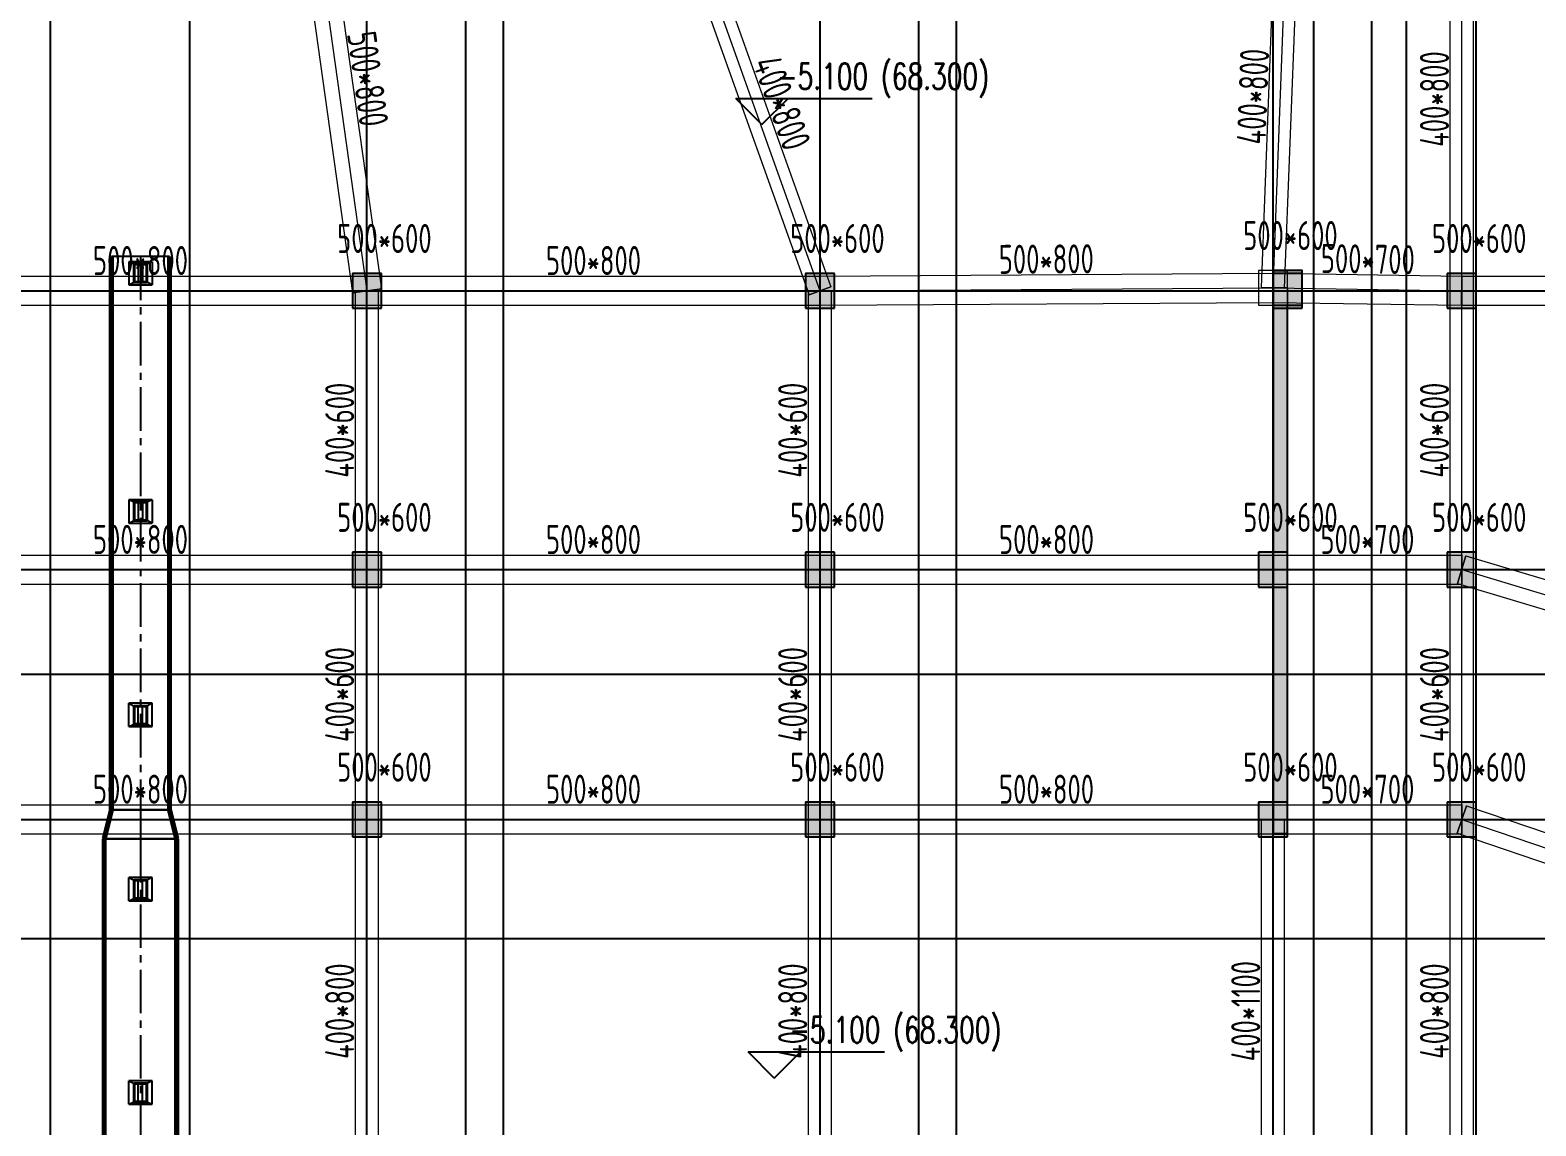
# Model space of a CAD drawing. Extents: x 369444 to 684549, y -549309 to 575337.
# Drawn here: x 420974 to 446900, y 371032 to 389893 of the extents above; entities that cross this region are included whole.
import ezdxf

# ---------------------------------------------------------------- set-up
doc = ezdxf.new("R2010")
doc.units = 0
doc.header["$LTSCALE"] = 1000
doc.header["$MEASUREMENT"] = 0
doc.linetypes.add('CENTER2', pattern=[1.125, 0.75, -0.125, 0.125, -0.125])
doc.linetypes.add('DASH', pattern=[0.35, 0.25, -0.1])
for name, color, linetype, lineweight, true_color in [('-1-0-1', 7, 'Continuous', 0, 0xc0c0c0), ('-1-1-2', 7, 'Continuous', 0, 0xc0c0c0), ('-2-0-1', 1, 'Continuous', 0, 0xff0000), ('-2-1-2', 9, 'Continuous', 0, 0x808080), ('1-6-1', 7, 'Continuous', 0, 0x55ff55), ('1-6-2', 7, 'Continuous', 0, 0x55ff55), ('11-6-1', 2, 'Continuous', 0, 0xffff00), ('11-6-2', 2, 'Continuous', 0, 0xffff00), ('11-6-5', 2, 'Continuous', 0, 0xffff00), ('12-6-1', 4, 'Continuous', 0, 0x00ffff), ('12-6-2', 4, 'Continuous', 0, 0x00ffff), ('12-6-5', 4, 'Continuous', 0, 0x00ffff)]:
    doc.layers.add(name, color=color, linetype=linetype, lineweight=lineweight, true_color=true_color)
for name, color, linetype in [('A-WALL-HATCH', 8, 'Continuous'), ('COLUMN', 9, 'Continuous'), ('DOTE', 1, 'Continuous'), ('DUCT-排烟中心线', 5, 'CENTER2'), ('DUCT-排烟法兰', 4, 'Continuous'), ('DUCT-排烟管', 2, 'Continuous'), ('DUCT-排烟管端线', 4, 'Continuous'), ('PUB_HATCH', 8, 'Continuous'), ('WALL', 9, 'Continuous'), ('WINDOW', 4, 'Continuous'), ('人防墙', 7, 'Continuous'), ('景观场地标高', 4, 'Continuous'), ('风管标注', 3, 'Continuous')]:
    doc.layers.add(name, color=color, linetype=linetype)
doc.styles.add('_TCH_DIM', font='SIMPLEX', dxfattribs={"bigfont": 'GBCBIG'})
doc.styles.add('yjkcad', font='yjkeng.shx', dxfattribs={"width": 0.7, "height": 250, "bigfont": 'yjkchn.shx'})

# ---------------------------------------------------------------- blocks, each defined once
blk = doc.blocks.new('_FZH')
blk.add_lwpolyline([(-0.5, -0.5), (0.5, -0.5), (0.5, 0.5), (-0.5, 0.5)], close=True)
at = {"layer": 'PUB_HATCH'}
blk.add_solid([(-0.5, -0.5), (0.5, -0.5), (-0.5, 0.5), (0.5, 0.5)], dxfattribs=at)
blk = doc.blocks.new('N-风管')
at = {"color": 0}
for p, q in [((38489258719.553368, 3905480339.868483, 2600), (38489258630.664482, 3905480379.868483, 2600)), ((38489258630.664482, 3905480379.868483, 2600), (38489258630.664482, 3905479979.868483, 2600)), ((38489259030.664482, 3905480379.868483, 2600), (38489258630.664482, 3905480379.868483, 2600)), ((38489258793.627441, 3905480339.868483, 2600), (38489258793.627441, 3905480027.868483, 2600)), ((38489258867.701523, 3905480339.868483, 2600), (38489258867.701523, 3905480027.868483, 2600)), ((38489259030.664482, 3905480379.868483, 2600), (38489258941.775597, 3905480339.868483, 2600)), ((38489258630.664482, 3905479979.868483, 2600), (38489258719.553368, 3905480027.868483, 2600)), ((38489258630.664482, 3905479979.868483, 2600), (38489259030.664482, 3905479979.868483, 2600)), ((38489259030.664482, 3905479979.868483, 2600), (38489258941.775597, 3905480027.868483, 2600)), ((38489258719.553368, 3905476240.368483, 2600), (38489258630.664482, 3905476280.368483, 2600)), ((38489258630.664482, 3905476280.368483, 2600), (38489258630.664482, 3905475880.368483, 2600)), ((38489259030.664482, 3905476280.368483, 2600), (38489258630.664482, 3905476280.368483, 2600)), ((38489259030.664482, 3905476280.368483, 2600), (38489258941.775597, 3905476240.368483, 2600)), ((38489258793.627441, 3905476240.368483, 2600), (38489258793.627441, 3905475928.368483, 2600)), ((38489258867.701523, 3905476240.368483, 2600), (38489258867.701523, 3905475928.368483, 2600)), ((38489258630.664482, 3905475880.368483, 2600), (38489258719.553368, 3905475928.368483, 2600)), ((38489258630.664482, 3905475880.368483, 2600), (38489259030.664482, 3905475880.368483, 2600)), ((38489259030.664482, 3905475880.368483, 2600), (38489258941.775597, 3905475928.368483, 2600)), ((38489259030.664482, 3905472780.487501, 2600), (38489258630.664482, 3905472780.487501, 2600)), ((38489258630.664482, 3905472780.487501, 2600), (38489258719.553368, 3905472732.487501, 2600)), ((38489258793.627441, 3905472420.487501, 2600), (38489258793.627441, 3905472732.487501, 2600)), ((38489258867.701523, 3905472420.487501, 2600), (38489258867.701523, 3905472732.487501, 2600)), ((38489259030.664482, 3905472780.487501, 2600), (38489258941.775597, 3905472732.487501, 2600)), ((38489259030.664482, 3905472380.487501, 2600), (38489259030.664482, 3905472780.487501, 2600)), ((38489258630.664482, 3905472380.487501, 2600), (38489258719.553368, 3905472420.487501, 2600)), ((38489258941.775597, 3905472420.487501, 2600), (38489259030.664482, 3905472380.487501, 2600)), ((38489258630.664482, 3905472380.487501, 2600), (38489259030.664482, 3905472380.487501, 2600)), ((38489259030.664482, 3905469780.487501, 2600), (38489258630.664482, 3905469780.487501, 2600)), ((38489258630.664482, 3905469780.487501, 2600), (38489258719.553368, 3905469732.487501, 2600)), ((38489258793.627441, 3905469420.487501, 2600), (38489258793.627441, 3905469732.487501, 2600)), ((38489258867.701523, 3905469420.487501, 2600), (38489258867.701523, 3905469732.487501, 2600)), ((38489259030.664482, 3905469780.487501, 2600), (38489258941.775597, 3905469732.487501, 2600)), ((38489259030.664482, 3905469380.487501, 2600), (38489259030.664482, 3905469780.487501, 2600)), ((38489258630.664482, 3905469380.487501, 2600), (38489258719.553368, 3905469420.487501, 2600)), ((38489258630.664482, 3905469380.487501, 2600), (38489259030.664482, 3905469380.487501, 2600)), ((38489258941.775597, 3905469420.487501, 2600), (38489259030.664482, 3905469380.487501, 2600)), ((38489259030.664482, 3905466280.487501, 2600), (38489258630.664482, 3905466280.487501, 2600)), ((38489258630.664482, 3905466280.487501, 2600), (38489258719.553368, 3905466232.487501, 2600)), ((38489258793.627441, 3905465920.487501, 2600), (38489258793.627441, 3905466232.487501, 2600)), ((38489258867.701523, 3905465920.487501, 2600), (38489258867.701523, 3905466232.487501, 2600)), ((38489259030.664482, 3905466280.487501, 2600), (38489258941.775597, 3905466232.487501, 2600)), ((38489259030.664482, 3905465880.487501, 2600), (38489259030.664482, 3905466280.487501, 2600)), ((38489258630.664482, 3905465880.487501, 2600), (38489258719.553368, 3905465920.487501, 2600)), ((38489258941.775597, 3905465920.487501, 2600), (38489259030.664482, 3905465880.487501, 2600)), ((38489258630.664482, 3905465880.487501, 2600), (38489259030.664482, 3905465880.487501, 2600))]:
    blk.add_line(p, q, dxfattribs=at)
at = {"color": 0, "lineweight": 40}
for p, q in [((38489258941.775597, 3905480339.868483, 2600), (38489258719.553368, 3905480339.868483, 2600)), ((38489258719.553368, 3905480027.868483, 2600), (38489258719.553368, 3905480339.868483, 2600)), ((38489258941.775597, 3905480027.868483, 2600), (38489258941.775597, 3905480339.868483, 2600)), ((38489258719.553368, 3905480027.868483, 2600), (38489258941.775597, 3905480027.868483, 2600)), ((38489258941.775597, 3905476240.368483, 2600), (38489258719.553368, 3905476240.368483, 2600)), ((38489258719.553368, 3905475928.368483, 2600), (38489258719.553368, 3905476240.368483, 2600)), ((38489258941.775597, 3905475928.368483, 2600), (38489258941.775597, 3905476240.368483, 2600)), ((38489258719.553368, 3905475928.368483, 2600), (38489258941.775597, 3905475928.368483, 2600)), ((38489258941.775597, 3905472732.487501, 2600), (38489258719.553368, 3905472732.487501, 2600)), ((38489258719.553368, 3905472732.487501, 2600), (38489258719.553368, 3905472420.487501, 2600)), ((38489258941.775597, 3905472732.487501, 2600), (38489258941.775597, 3905472420.487501, 2600)), ((38489258719.553368, 3905472420.487501, 2600), (38489258941.775597, 3905472420.487501, 2600)), ((38489258941.775597, 3905469732.487501, 2600), (38489258719.553368, 3905469732.487501, 2600)), ((38489258719.553368, 3905469732.487501, 2600), (38489258719.553368, 3905469420.487501, 2600)), ((38489258941.775597, 3905469732.487501, 2600), (38489258941.775597, 3905469420.487501, 2600)), ((38489258719.553368, 3905469420.487501, 2600), (38489258941.775597, 3905469420.487501, 2600)), ((38489258941.775597, 3905466232.487501, 2600), (38489258719.553368, 3905466232.487501, 2600)), ((38489258719.553368, 3905466232.487501, 2600), (38489258719.553368, 3905465920.487501, 2600)), ((38489258941.775597, 3905466232.487501, 2600), (38489258941.775597, 3905465920.487501, 2600)), ((38489258719.553368, 3905465920.487501, 2600), (38489258941.775597, 3905465920.487501, 2600))]:
    blk.add_line(p, q, dxfattribs=at)
at = {"color": 0, "linetype": 'Continuous'}
for p, q in [((38489259030.664482, 3905480379.868483, 2600), (38489259030.664482, 3905479979.868483, 2600)), ((38489259030.664482, 3905476280.368483, 2600), (38489259030.664482, 3905475880.368483, 2600)), ((38489258630.664482, 3905472380.487501, 2600), (38489258630.664482, 3905472780.487501, 2600)), ((38489258630.664482, 3905469380.487501, 2600), (38489258630.664482, 3905469780.487501, 2600)), ((38489258630.664482, 3905465880.487501, 2600), (38489258630.664482, 3905466280.487501, 2600))]:
    blk.add_line(p, q, dxfattribs=at)
at = {"layer": 'DUCT-排烟中心线', "color": 0}
for p, q in [((38489258830.664482, 3905480470.163183), (38489258830.664482, 3905470944.064024)), ((38489258830.664482, 3905470943.864027), (38489258830.664482, 3905470443.864027)), ((38489258830.664482, 3905470443.664015), (38489258830.664467, 3905461940.665907))]:
    blk.add_line(p, q, dxfattribs=at)
at = {"layer": 'DUCT-排烟法兰', "color": 0}
for p, q in [((38489258300.664482, 3905470943.964025), (38489259360.664482, 3905470943.964025)), ((38489258175.664482, 3905470443.764021), (38489259485.664482, 3905470443.764021))]:
    blk.add_line(p, q, dxfattribs=at)
at = {"layer": 'DUCT-排烟管', "color": 0, "const_width": 90}
for points in [[(38489258330.664482, 3905480470.163183), (38489258330.664482, 3905470944.064024)], [(38489259330.664482, 3905470944.064024), (38489259330.664482, 3905480470.163183)], [(38489258330.664482, 3905470943.864027), (38489258205.664482, 3905470443.864027)], [(38489259330.664482, 3905470943.864027), (38489259455.664482, 3905470443.864027)], [(38489258205.664482, 3905470443.664016), (38489258205.664467, 3905461940.665908)], [(38489259455.664467, 3905461940.665906), (38489259455.664482, 3905470443.664014)]]:
    blk.add_lwpolyline(points, dxfattribs=at)
at = {"layer": 'DUCT-排烟管端线', "color": 0}
for p, q in [((38489259330.664482, 3905480470.163183), (38489258330.664482, 3905480470.163183)), ((38489258330.664482, 3905470944.064024), (38489259330.664482, 3905470944.064024)), ((38489259330.664482, 3905470943.864027), (38489258330.664482, 3905470943.864027)), ((38489258205.664482, 3905470443.864027), (38489259455.664482, 3905470443.864027)), ((38489259455.664482, 3905470443.664014), (38489258205.664482, 3905470443.664016))]:
    blk.add_line(p, q, dxfattribs=at)

msp = doc.modelspace()

# ---------------------------------------------------------------- hatches: boundary and pattern name
at = {"layer": 'A-WALL-HATCH'}
for points in [[(427024.7, 385106.6), (427024.7, 385706.6), (426524.7, 385706.6), (426524.7, 385106.6)], [(434824.7, 385106.6), (434824.7, 385706.6), (434324.7, 385706.6), (434324.7, 385106.6)], [(442874.6, 385106.7), (442874.6, 385706.6), (442374.6, 385706.6), (442374.6, 385106.7)], [(445874.7, 385106.6), (445874.7, 385706.6), (445374.7, 385706.6), (445374.7, 385106.6)], [(427024.7, 380306.6), (427024.7, 380906.6), (426524.7, 380906.6), (426524.7, 380306.6)], [(434824.7, 380306.6), (434824.7, 380906.6), (434324.7, 380906.6), (434324.7, 380306.6)], [(442624.7, 380306.6), (442624.7, 380906.6), (442124.7, 380906.6), (442124.7, 380306.6)], [(445874.7, 380306.6), (445874.7, 380906.6), (445374.7, 380906.6), (445374.7, 380306.6)], [(427024.7, 376006.6), (427024.7, 376606.6), (426524.7, 376606.6), (426524.7, 376006.6)], [(434824.7, 376006.6), (434824.7, 376606.6), (434324.7, 376606.6), (434324.7, 376006.6)], [(442624.7, 376006.6), (442624.7, 376606.6), (442124.7, 376606.6), (442124.7, 376006.6)], [(445874.7, 376006.6), (445874.7, 376606.6), (445374.7, 376606.6), (445374.7, 376006.6)]]:
    msp.add_hatch(color=256, dxfattribs=at).paths.add_polyline_path(points)
at = {"layer": 'PUB_HATCH'}
msp.add_hatch(color=256, dxfattribs=at).paths.add_polyline_path([(442624.6, 385157.1), (442374.6, 385157.1), (442374.6, 376057), (442624.6, 376057)])

# ---------------------------------------------------------------- linework, layer by layer
at = {"layer": '-1-0-1', "color": 0}
for p in [(426774.3, 385407.1, -3600), (434574.3, 385407.1, -3600), (442374.3, 385457, -3600), (445624.3, 385407.1, -3600), (426774.3, 380607.1, -3600), (434574.3, 380607.1, -3600), (442374.3, 380607.1, -3600), (445624.3, 380607.1, -3600), (426774.3, 376307.1, -3600), (434574.3, 376307.1, -3600), (442374.3, 376307.1, -3600), (445624.3, 376307.1, -3600)]:
    msp.add_point(p, dxfattribs=at)
at = {"layer": '-1-1-2', "color": 0}
for p, q in [((426774.3, 385407.1, -3600), (426774.3, 385407.1)), ((434574.3, 385407.1, -3600), (434574.3, 385407.1)), ((442374.3, 385457, -3600), (442374.3, 385457)), ((445624.3, 385407.1, -3600), (445624.3, 385407.1)), ((426774.3, 380607.1, -3600), (426774.3, 380607.1)), ((434574.3, 380607.1, -3600), (434574.3, 380607.1)), ((442374.3, 380607.1, -3600), (442374.3, 380607.1)), ((445624.3, 380607.1, -3600), (445624.3, 380607.1)), ((426774.3, 376307.1, -3600), (426774.3, 376307.1)), ((434574.3, 376307.1, -3600), (434574.3, 376307.1)), ((442374.3, 376307.1, -3600), (442374.3, 376307.1)), ((445624.3, 376307.1, -3600), (445624.3, 376307.1))]:
    msp.add_line(p, q, dxfattribs=at)
at = {"layer": '-2-0-1', "color": 0}
for p, q in [((425774.3, 392556.9, -3600), (426774.3, 385407.1, -3600)), ((442374.3, 385457, -3600), (442624.3, 392007.1, -3600)), ((445624.3, 385407.1, -3600), (445624.3, 392007.1, -3600)), ((432374.3, 391556.9, -3600), (434574.3, 385407.1, -3600)), ((418974.3, 385407.1, -3600), (426774.3, 385407.1, -3600)), ((426774.3, 385407.1, -3600), (434574.3, 385407.1, -3600)), ((426774.3, 380607.1, -3600), (426774.3, 385407.1, -3600)), ((434574.3, 385407.1, -3600), (442374.3, 385457, -3600)), ((434574.3, 380607.1, -3600), (434574.3, 385407.1, -3600)), ((442374.3, 385457, -3600), (445624.3, 385407.1, -3600)), ((442374.3, 380607.1, -3600), (442374.3, 385457, -3600)), ((445624.3, 380607.1, -3600), (445624.3, 385407.1, -3600)), ((445624.3, 385407.1, -3600), (451624.3, 385407.1, -3600)), ((418974.3, 380607.1, -3600), (426774.3, 380607.1, -3600)), ((426774.3, 380607.1, -3600), (434574.3, 380607.1, -3600)), ((426774.3, 376307.1, -3600), (426774.3, 380607.1, -3600)), ((434574.3, 380607.1, -3600), (442374.3, 380607.1, -3600)), ((434574.3, 376307.1, -3600), (434574.3, 380607.1, -3600)), ((442374.3, 376307.1, -3600), (442374.3, 380607.1, -3600)), ((442374.3, 380607.1, -3600), (445624.3, 380607.1, -3600)), ((445624.3, 376307.1, -3600), (445624.3, 380607.1, -3600)), ((445624.3, 380607.1, -3600), (451624.3, 378807.1, -3600)), ((418974.3, 376307.1, -3600), (426774.3, 376307.1, -3600)), ((426774.3, 376307.1, -3600), (434574.3, 376307.1, -3600)), ((426774.3, 369707.1, -3600), (426774.3, 376307.1, -3600)), ((434574.3, 376307.1, -3600), (442374.3, 376307.1, -3600)), ((434574.3, 369707.1, -3600), (434574.3, 376307.1, -3600)), ((442374.3, 376307.1, -3600), (445624.3, 376307.1, -3600)), ((442374.3, 369707.1, -3600), (442374.3, 376307.1, -3600)), ((445624.3, 369707.1, -3600), (445624.3, 376307.1, -3600)), ((445624.3, 376307.1, -3600), (451624.3, 374257.1, -3600))]:
    msp.add_line(p, q, dxfattribs=at)
at = {"layer": '-2-1-2', "color": 0}
for p, q in [((425774.3, 392556.9), (426774.3, 385407.1)), ((442374.3, 385457), (442624.3, 392007.1)), ((445624.3, 385407.1), (445624.3, 392007.1)), ((432374.3, 391556.9), (434574.3, 385407.1)), ((418974.3, 385407.1), (426774.3, 385407.1)), ((426774.3, 385407.1), (434574.3, 385407.1)), ((426774.3, 380607.1), (426774.3, 385407.1)), ((434574.3, 385407.1), (442374.3, 385457)), ((434574.3, 380607.1), (434574.3, 385407.1)), ((442374.3, 385457), (445624.3, 385407.1)), ((442374.3, 380607.1), (442374.3, 385457)), ((445624.3, 380607.1), (445624.3, 385407.1)), ((445624.3, 385407.1), (451624.3, 385407.1)), ((418974.3, 380607.1), (426774.3, 380607.1)), ((426774.3, 380607.1), (434574.3, 380607.1)), ((426774.3, 376307.1), (426774.3, 380607.1)), ((434574.3, 380607.1), (442374.3, 380607.1)), ((434574.3, 376307.1), (434574.3, 380607.1)), ((442374.3, 376307.1), (442374.3, 380607.1)), ((442374.3, 380607.1), (445624.3, 380607.1)), ((445624.3, 376307.1), (445624.3, 380607.1)), ((445624.3, 380607.1), (451624.3, 378807.1)), ((418974.3, 376307.1), (426774.3, 376307.1)), ((426774.3, 376307.1), (434574.3, 376307.1)), ((426774.3, 369707.1), (426774.3, 376307.1)), ((434574.3, 376307.1), (442374.3, 376307.1)), ((434574.3, 369707.1), (434574.3, 376307.1)), ((442374.3, 376307.1), (445624.3, 376307.1)), ((442374.3, 369707.1), (442374.3, 376307.1)), ((445624.3, 369707.1), (445624.3, 376307.1)), ((445624.3, 376307.1), (451624.3, 374257.1))]:
    msp.add_line(p, q, dxfattribs=at)
at = {"layer": '1-6-1', "color": 0}
for p, q in [((442374.3, 385457, -8700), (442374.3, 380607.1, -8700)), ((442374.3, 385457, -5100), (442374.3, 385457, -8700)), ((442374.3, 380607.1, -5100), (442374.3, 385457, -5100)), ((442374.3, 385457, -8700), (442374.3, 385457, -5100)), ((442624.3, 385457, -8700), (442374.3, 385457, -8700)), ((442374.3, 385457, -5100), (442624.3, 385457, -5100)), ((442624.3, 385457, -5100), (442624.3, 380607.1, -5100)), ((442624.3, 385457, -8700), (442624.3, 385457, -5100)), ((442624.3, 380607.1, -8700), (442624.3, 385457, -8700)), ((442624.3, 385457, -5100), (442624.3, 385457, -8700)), ((442374.3, 380607.1, -8700), (442374.3, 380607.1, -5100)), ((442374.3, 380607.1, -8700), (442374.3, 376307.1, -8700)), ((442374.3, 380607.1, -5100), (442374.3, 380607.1, -8700)), ((442374.3, 376307.1, -5100), (442374.3, 380607.1, -5100)), ((442624.3, 380607.1, -5100), (442624.3, 380607.1, -8700)), ((442624.3, 380607.1, -5100), (442624.3, 376307.1, -5100)), ((442624.3, 380607.1, -8700), (442624.3, 380607.1, -5100)), ((442624.3, 376307.1, -8700), (442624.3, 380607.1, -8700)), ((442374.3, 376307.1, -8700), (442374.3, 376307.1, -5100)), ((442374.3, 376307.1, -8700), (442624.3, 376307.1, -8700)), ((442374.3, 376307.1, -5100), (442374.3, 376307.1, -8700)), ((442624.3, 376307.1, -5100), (442374.3, 376307.1, -5100)), ((442624.3, 376307.1, -5100), (442624.3, 376307.1, -8700)), ((442624.3, 376307.1, -8700), (442624.3, 376307.1, -5100))]:
    msp.add_line(p, q, dxfattribs=at)
at = {"layer": '1-6-2', "color": 0}
for p, q in [((442374.3, 385457, -5100), (442374.3, 380607.1, -5100)), ((442374.3, 385457, -8700), (442374.3, 385457, -5100)), ((442374.3, 380607.1, -8700), (442374.3, 385457, -8700)), ((442374.3, 380607.1, -5100), (442374.3, 380607.1, -8700)), ((442374.3, 380607.1, -5100), (442374.3, 376307.1, -5100)), ((442374.3, 380607.1, -8700), (442374.3, 380607.1, -5100)), ((442374.3, 376307.1, -8700), (442374.3, 380607.1, -8700)), ((442374.3, 376307.1, -5100), (442374.3, 376307.1, -8700))]:
    msp.add_line(p, q, dxfattribs=at)
at = {"layer": '11-6-1', "color": 0}
for p, q in [((426524.3, 385707.1), (426524.3, 385107.1)), ((427024.3, 385707.1), (426524.3, 385707.1)), ((426524.3, 385707.1, -3600), (426524.3, 385107.1, -3600)), ((427024.3, 385707.1, -3600), (426524.3, 385707.1, -3600)), ((426524.3, 385707.1, -3600), (426524.3, 385707.1)), ((427024.3, 385107.1), (427024.3, 385707.1)), ((427024.3, 385107.1, -3600), (427024.3, 385707.1, -3600)), ((427024.3, 385707.1, -3600), (427024.3, 385707.1)), ((434324.3, 385707.1), (434324.3, 385107.1)), ((434824.3, 385707.1), (434324.3, 385707.1)), ((434324.3, 385707.1, -3600), (434324.3, 385107.1, -3600)), ((434824.3, 385707.1, -3600), (434324.3, 385707.1, -3600)), ((434324.3, 385707.1, -3600), (434324.3, 385707.1)), ((434824.3, 385107.1), (434824.3, 385707.1)), ((434824.3, 385107.1, -3600), (434824.3, 385707.1, -3600)), ((434824.3, 385707.1, -3600), (434824.3, 385707.1)), ((442124.3, 385757, -5100), (442124.3, 385157, -5100)), ((442624.3, 385757, -5100), (442124.3, 385757, -5100)), ((442124.3, 385757, -8700), (442124.3, 385157, -8700)), ((442624.3, 385757, -8700), (442124.3, 385757, -8700)), ((442124.3, 385757, -8700), (442124.3, 385757, -5100)), ((442624.3, 385157, -5100), (442624.3, 385757, -5100)), ((442624.3, 385157, -8700), (442624.3, 385757, -8700)), ((442624.3, 385757, -8700), (442624.3, 385757, -5100)), ((445374.3, 385707.1), (445374.3, 385107.1)), ((445874.3, 385707.1), (445374.3, 385707.1)), ((445374.3, 385707.1, -3600), (445374.3, 385107.1, -3600)), ((445874.3, 385707.1, -3600), (445374.3, 385707.1, -3600)), ((445374.3, 385707.1, -3600), (445374.3, 385707.1)), ((445874.3, 385107.1), (445874.3, 385707.1)), ((445874.3, 385107.1, -3600), (445874.3, 385707.1, -3600)), ((445874.3, 385707.1, -3600), (445874.3, 385707.1)), ((426524.3, 385107.1), (427024.3, 385107.1)), ((426524.3, 385107.1, -3600), (427024.3, 385107.1, -3600)), ((426524.3, 385107.1, -3600), (426524.3, 385107.1)), ((427024.3, 385107.1, -3600), (427024.3, 385107.1)), ((434324.3, 385107.1), (434824.3, 385107.1)), ((434324.3, 385107.1, -3600), (434824.3, 385107.1, -3600)), ((434324.3, 385107.1, -3600), (434324.3, 385107.1)), ((434824.3, 385107.1, -3600), (434824.3, 385107.1)), ((442124.3, 385157, -5100), (442624.3, 385157, -5100)), ((442124.3, 385157, -8700), (442624.3, 385157, -8700)), ((442124.3, 385157, -8700), (442124.3, 385157, -5100)), ((442624.3, 385157, -8700), (442624.3, 385157, -5100)), ((445374.3, 385107.1), (445874.3, 385107.1)), ((445374.3, 385107.1, -3600), (445874.3, 385107.1, -3600)), ((445374.3, 385107.1, -3600), (445374.3, 385107.1)), ((445874.3, 385107.1, -3600), (445874.3, 385107.1)), ((426524.3, 380907.1), (426524.3, 380307.1)), ((427024.3, 380907.1), (426524.3, 380907.1)), ((426524.3, 380907.1, -3600), (426524.3, 380307.1, -3600)), ((427024.3, 380907.1, -3600), (426524.3, 380907.1, -3600)), ((426524.3, 380907.1, -3600), (426524.3, 380907.1)), ((427024.3, 380307.1), (427024.3, 380907.1)), ((427024.3, 380307.1, -3600), (427024.3, 380907.1, -3600)), ((427024.3, 380907.1, -3600), (427024.3, 380907.1)), ((434324.3, 380907.1), (434324.3, 380307.1)), ((434824.3, 380907.1), (434324.3, 380907.1)), ((434324.3, 380907.1, -3600), (434324.3, 380307.1, -3600)), ((434824.3, 380907.1, -3600), (434324.3, 380907.1, -3600)), ((434324.3, 380907.1, -3600), (434324.3, 380907.1)), ((434824.3, 380307.1), (434824.3, 380907.1)), ((434824.3, 380307.1, -3600), (434824.3, 380907.1, -3600)), ((434824.3, 380907.1, -3600), (434824.3, 380907.1)), ((442124.3, 380907.1), (442124.3, 380307.1)), ((442624.3, 380907.1), (442124.3, 380907.1)), ((442124.3, 380907.1, -3600), (442124.3, 380307.1, -3600)), ((442624.3, 380907.1, -3600), (442124.3, 380907.1, -3600)), ((442124.3, 380907.1, -3600), (442124.3, 380907.1)), ((442624.3, 380307.1), (442624.3, 380907.1)), ((442624.3, 380307.1, -3600), (442624.3, 380907.1, -3600)), ((442624.3, 380907.1, -3600), (442624.3, 380907.1)), ((445374.3, 380907.1), (445374.3, 380307.1)), ((445874.3, 380907.1), (445374.3, 380907.1)), ((445374.3, 380907.1, -3600), (445374.3, 380307.1, -3600)), ((445874.3, 380907.1, -3600), (445374.3, 380907.1, -3600)), ((445374.3, 380907.1, -3600), (445374.3, 380907.1)), ((445874.3, 380307.1), (445874.3, 380907.1)), ((445874.3, 380307.1, -3600), (445874.3, 380907.1, -3600)), ((445874.3, 380907.1, -3600), (445874.3, 380907.1)), ((426524.3, 380307.1), (427024.3, 380307.1)), ((426524.3, 380307.1, -3600), (427024.3, 380307.1, -3600)), ((426524.3, 380307.1, -3600), (426524.3, 380307.1)), ((427024.3, 380307.1, -3600), (427024.3, 380307.1)), ((434324.3, 380307.1), (434824.3, 380307.1)), ((434324.3, 380307.1, -3600), (434824.3, 380307.1, -3600)), ((434324.3, 380307.1, -3600), (434324.3, 380307.1)), ((434824.3, 380307.1, -3600), (434824.3, 380307.1)), ((442124.3, 380307.1), (442624.3, 380307.1)), ((442124.3, 380307.1, -3600), (442624.3, 380307.1, -3600)), ((442124.3, 380307.1, -3600), (442124.3, 380307.1)), ((442624.3, 380307.1, -3600), (442624.3, 380307.1)), ((445374.3, 380307.1), (445874.3, 380307.1)), ((445374.3, 380307.1, -3600), (445874.3, 380307.1, -3600)), ((445374.3, 380307.1, -3600), (445374.3, 380307.1)), ((445874.3, 380307.1, -3600), (445874.3, 380307.1)), ((426524.3, 376607.1), (426524.3, 376007.1)), ((427024.3, 376607.1), (426524.3, 376607.1)), ((426524.3, 376607.1, -3600), (426524.3, 376007.1, -3600)), ((427024.3, 376607.1, -3600), (426524.3, 376607.1, -3600)), ((426524.3, 376607.1, -3600), (426524.3, 376607.1)), ((427024.3, 376007.1), (427024.3, 376607.1)), ((427024.3, 376007.1, -3600), (427024.3, 376607.1, -3600)), ((427024.3, 376607.1, -3600), (427024.3, 376607.1)), ((434324.3, 376607.1), (434324.3, 376007.1)), ((434824.3, 376607.1), (434324.3, 376607.1)), ((434324.3, 376607.1, -3600), (434324.3, 376007.1, -3600)), ((434824.3, 376607.1, -3600), (434324.3, 376607.1, -3600)), ((434324.3, 376607.1, -3600), (434324.3, 376607.1)), ((434824.3, 376007.1), (434824.3, 376607.1)), ((434824.3, 376007.1, -3600), (434824.3, 376607.1, -3600)), ((434824.3, 376607.1, -3600), (434824.3, 376607.1)), ((442124.3, 376607.1), (442124.3, 376007.1)), ((442624.3, 376607.1), (442124.3, 376607.1)), ((442124.3, 376607.1, -3600), (442124.3, 376007.1, -3600)), ((442624.3, 376607.1, -3600), (442124.3, 376607.1, -3600)), ((442124.3, 376607.1, -3600), (442124.3, 376607.1)), ((442624.3, 376007.1), (442624.3, 376607.1)), ((442624.3, 376007.1, -3600), (442624.3, 376607.1, -3600)), ((442624.3, 376607.1, -3600), (442624.3, 376607.1)), ((445374.3, 376607.1), (445374.3, 376007.1)), ((445874.3, 376607.1), (445374.3, 376607.1)), ((445374.3, 376607.1, -3600), (445374.3, 376007.1, -3600)), ((445874.3, 376607.1, -3600), (445374.3, 376607.1, -3600)), ((445374.3, 376607.1, -3600), (445374.3, 376607.1)), ((445874.3, 376007.1), (445874.3, 376607.1)), ((445874.3, 376007.1, -3600), (445874.3, 376607.1, -3600)), ((445874.3, 376607.1, -3600), (445874.3, 376607.1)), ((426524.3, 376007.1), (427024.3, 376007.1)), ((426524.3, 376007.1, -3600), (427024.3, 376007.1, -3600)), ((426524.3, 376007.1, -3600), (426524.3, 376007.1)), ((427024.3, 376007.1, -3600), (427024.3, 376007.1)), ((434324.3, 376007.1), (434824.3, 376007.1)), ((434324.3, 376007.1, -3600), (434824.3, 376007.1, -3600)), ((434324.3, 376007.1, -3600), (434324.3, 376007.1)), ((434824.3, 376007.1, -3600), (434824.3, 376007.1)), ((442124.3, 376007.1), (442624.3, 376007.1)), ((442124.3, 376007.1, -3600), (442624.3, 376007.1, -3600)), ((442124.3, 376007.1, -3600), (442124.3, 376007.1)), ((442624.3, 376007.1, -3600), (442624.3, 376007.1)), ((445374.3, 376007.1), (445874.3, 376007.1)), ((445374.3, 376007.1, -3600), (445874.3, 376007.1, -3600)), ((445374.3, 376007.1, -3600), (445374.3, 376007.1)), ((445874.3, 376007.1, -3600), (445874.3, 376007.1))]:
    msp.add_line(p, q, dxfattribs=at)
at = {"layer": '11-6-2', "color": 0}
for p, q in [((426774.3, 385407.1, -3600), (426774.3, 385407.1)), ((434574.3, 385407.1, -3600), (434574.3, 385407.1)), ((442374.3, 385457, -8700), (442374.3, 385457, -5100)), ((445624.3, 385407.1, -3600), (445624.3, 385407.1)), ((426774.3, 380607.1, -3600), (426774.3, 380607.1)), ((434574.3, 380607.1, -3600), (434574.3, 380607.1)), ((442374.3, 380607.1, -3600), (442374.3, 380607.1)), ((445624.3, 380607.1, -3600), (445624.3, 380607.1)), ((426774.3, 376307.1, -3600), (426774.3, 376307.1)), ((434574.3, 376307.1, -3600), (434574.3, 376307.1)), ((442374.3, 376307.1, -3600), (442374.3, 376307.1)), ((445624.3, 376307.1, -3600), (445624.3, 376307.1))]:
    msp.add_line(p, q, dxfattribs=at)
at = {"layer": '12-6-1', "color": 0}
for p, q in [((425526.7, 392522.3), (426526.7, 385372.4)), ((425526.7, 392522.3, -800), (426526.7, 385372.4, -800)), ((426021.9, 392591.6), (427021.9, 385441.7)), ((426021.9, 392591.6, -800), (427021.9, 385441.7, -800)), ((442174.5, 385464.6, -5100), (442424.5, 392014.7, -5100)), ((442174.5, 385464.6, -5900), (442424.5, 392014.7, -5900)), ((445424.3, 385407.1, -5100), (445424.3, 392007.1, -5100)), ((445424.3, 385407.1, -5900), (445424.3, 392007.1, -5900)), ((445824.3, 385407.1, -5100), (445824.3, 392007.1, -5100)), ((445824.3, 385407.1, -5900), (445824.3, 392007.1, -5900)), ((442574.2, 385449.4, -5100), (442824.2, 391999.4, -5100)), ((442574.2, 385449.4, -5900), (442824.2, 391999.4, -5900)), ((432186, 391489.6, -5100), (434386, 385339.7, -5100)), ((432186, 391489.6, -5900), (434386, 385339.7, -5900)), ((432562.6, 391624.3, -5100), (434762.6, 385474.4, -5100)), ((432562.6, 391624.3, -5900), (434762.6, 385474.4, -5900)), ((418974.3, 385657.1), (426774.3, 385657.1)), ((418974.3, 385657.1, -800), (426774.3, 385657.1, -800)), ((426774.3, 385657.1), (426774.3, 385157.1)), ((426774.3, 385657.1, -800), (426774.3, 385657.1)), ((426774.3, 385157.1, -800), (426774.3, 385657.1, -800)), ((426774.3, 385657.1), (434574.3, 385657.1)), ((426774.3, 385657.1, -800), (434574.3, 385657.1, -800)), ((426774.3, 385657.1), (426774.3, 385157.1)), ((426774.3, 385657.1, -800), (426774.3, 385657.1)), ((426774.3, 385157.1, -800), (426774.3, 385657.1, -800)), ((434572.7, 385657), (442372.7, 385707)), ((434572.7, 385657, -800), (442372.7, 385707, -800)), ((434572.7, 385657), (434575.9, 385157.1)), ((434572.7, 385657, -800), (434572.7, 385657)), ((434575.9, 385157.1, -800), (434572.7, 385657, -800)), ((434574.3, 385657.1), (434574.3, 385157.1)), ((434574.3, 385657.1, -800), (434574.3, 385657.1)), ((434574.3, 385157.1, -800), (434574.3, 385657.1, -800)), ((442378.2, 385707), (442370.5, 385207)), ((442370.5, 385207, -700), (442378.2, 385707, -700)), ((442372.7, 385707), (442375.9, 385207)), ((442372.7, 385707, -800), (442372.7, 385707)), ((442375.9, 385207, -800), (442372.7, 385707, -800)), ((442378.2, 385707, -700), (442378.2, 385707)), ((442378.2, 385707), (445628.2, 385657)), ((442378.2, 385707, -700), (445628.2, 385657, -700)), ((445628.2, 385657), (445620.5, 385157.1)), ((445620.5, 385157.1, -700), (445628.2, 385657, -700)), ((445624.3, 385657.1), (445624.3, 385157.1)), ((445624.3, 385657.1, -700), (445624.3, 385657.1)), ((445624.3, 385157.1, -700), (445624.3, 385657.1, -700)), ((445624.3, 385657.1), (451624.3, 385657.1)), ((445624.3, 385657.1, -700), (451624.3, 385657.1, -700)), ((445628.2, 385657, -700), (445628.2, 385657)), ((427021.9, 385441.7), (426526.7, 385372.4)), ((426526.7, 385372.4, -800), (427021.9, 385441.7, -800)), ((426526.7, 385372.4), (426526.7, 385372.4, -800)), ((426574.3, 385407.1, -5100), (426974.3, 385407.1, -5100)), ((426574.3, 385407.1, -5700), (426574.3, 385407.1, -5100)), ((426974.3, 385407.1, -5700), (426574.3, 385407.1, -5700)), ((426574.3, 380607.1, -5100), (426574.3, 385407.1, -5100)), ((426574.3, 380607.1, -5700), (426574.3, 385407.1, -5700)), ((426974.3, 385407.1, -5100), (426974.3, 385407.1, -5700)), ((426974.3, 380607.1, -5100), (426974.3, 385407.1, -5100)), ((426974.3, 380607.1, -5700), (426974.3, 385407.1, -5700)), ((427021.9, 385441.7, -800), (427021.9, 385441.7)), ((434374.3, 385407.1, -5100), (434774.3, 385407.1, -5100)), ((434374.3, 385407.1, -5700), (434374.3, 385407.1, -5100)), ((434774.3, 385407.1, -5700), (434374.3, 385407.1, -5700)), ((434374.3, 380607.1, -5100), (434374.3, 385407.1, -5100)), ((434374.3, 380607.1, -5700), (434374.3, 385407.1, -5700)), ((434762.6, 385474.4, -5100), (434386, 385339.7, -5100)), ((434386, 385339.7, -5900), (434762.6, 385474.4, -5900)), ((434386, 385339.7, -5100), (434386, 385339.7, -5900)), ((434762.6, 385474.4, -5900), (434762.6, 385474.4, -5100)), ((434774.3, 385407.1, -5100), (434774.3, 385407.1, -5700)), ((434774.3, 380607.1, -5100), (434774.3, 385407.1, -5100)), ((434774.3, 380607.1, -5700), (434774.3, 385407.1, -5700)), ((442174.5, 385464.6, -5100), (442574.2, 385449.4, -5100)), ((442174.5, 385464.6, -5900), (442174.5, 385464.6, -5100)), ((442574.2, 385449.4, -5900), (442174.5, 385464.6, -5900)), ((442574.2, 385449.4, -5100), (442574.2, 385449.4, -5900)), ((445424.3, 385407.1, -5100), (445824.3, 385407.1, -5100)), ((445424.3, 385407.1, -5700), (445424.3, 385407.1, -5100)), ((445824.3, 385407.1, -5700), (445424.3, 385407.1, -5700)), ((445424.3, 380607.1, -5100), (445424.3, 385407.1, -5100)), ((445424.3, 380607.1, -5700), (445424.3, 385407.1, -5700)), ((445424.3, 385407.1, -5100), (445824.3, 385407.1, -5100)), ((445424.3, 385407.1, -5900), (445424.3, 385407.1, -5100)), ((445824.3, 385407.1, -5900), (445424.3, 385407.1, -5900)), ((445824.3, 385407.1, -5100), (445824.3, 385407.1, -5700)), ((445824.3, 380607.1, -5100), (445824.3, 385407.1, -5100)), ((445824.3, 380607.1, -5700), (445824.3, 385407.1, -5700)), ((445824.3, 385407.1, -5100), (445824.3, 385407.1, -5900)), ((418974.3, 385157.1), (426774.3, 385157.1)), ((418974.3, 385157.1, -800), (426774.3, 385157.1, -800)), ((426774.3, 385157.1), (426774.3, 385157.1, -800)), ((426774.3, 385157.1), (434574.3, 385157.1)), ((426774.3, 385157.1, -800), (434574.3, 385157.1, -800)), ((426774.3, 385157.1), (426774.3, 385157.1, -800)), ((434574.3, 385157.1), (434574.3, 385157.1, -800)), ((434575.9, 385157.1), (442375.9, 385207)), ((434575.9, 385157.1, -800), (442375.9, 385207, -800)), ((434575.9, 385157.1), (434575.9, 385157.1, -800)), ((442370.5, 385207), (442370.5, 385207, -700)), ((442370.5, 385207), (445620.5, 385157.1)), ((442370.5, 385207, -700), (445620.5, 385157.1, -700)), ((442375.9, 385207), (442375.9, 385207, -800)), ((445620.5, 385157.1), (445620.5, 385157.1, -700)), ((445624.3, 385157.1), (445624.3, 385157.1, -700)), ((445624.3, 385157.1), (451624.3, 385157.1)), ((445624.3, 385157.1, -700), (451624.3, 385157.1, -700)), ((418974.3, 380857.1), (426774.3, 380857.1)), ((418974.3, 380857.1, -800), (426774.3, 380857.1, -800)), ((426774.3, 380857.1), (426774.3, 380357.1)), ((426774.3, 380857.1, -800), (426774.3, 380857.1)), ((426774.3, 380357.1, -800), (426774.3, 380857.1, -800)), ((426774.3, 380857.1), (434574.3, 380857.1)), ((426774.3, 380857.1, -800), (434574.3, 380857.1, -800)), ((426774.3, 380857.1), (426774.3, 380357.1)), ((426774.3, 380857.1, -800), (426774.3, 380857.1)), ((426774.3, 380357.1, -800), (426774.3, 380857.1, -800)), ((434574.3, 380857.1), (434574.3, 380357.1)), ((434574.3, 380857.1, -800), (434574.3, 380857.1)), ((434574.3, 380357.1, -800), (434574.3, 380857.1, -800)), ((434574.3, 380857.1), (442374.3, 380857.1)), ((434574.3, 380857.1, -800), (442374.3, 380857.1, -800)), ((434574.3, 380857.1), (434574.3, 380357.1)), ((434574.3, 380857.1, -800), (434574.3, 380857.1)), ((434574.3, 380357.1, -800), (434574.3, 380857.1, -800)), ((442374.3, 380857.1), (442374.3, 380357.1)), ((442374.3, 380857.1, -700), (442374.3, 380857.1)), ((442374.3, 380357.1, -700), (442374.3, 380857.1, -700)), ((442374.3, 380857.1), (445624.3, 380857.1)), ((442374.3, 380857.1, -700), (445624.3, 380857.1, -700)), ((442374.3, 380857.1), (442374.3, 380357.1)), ((442374.3, 380857.1, -800), (442374.3, 380857.1)), ((442374.3, 380357.1, -800), (442374.3, 380857.1, -800)), ((445624.3, 380857.1), (445624.3, 380357.1)), ((445624.3, 380857.1, -700), (445624.3, 380857.1)), ((445624.3, 380357.1, -700), (445624.3, 380857.1, -700)), ((426574.3, 380607.1, -5100), (426974.3, 380607.1, -5100)), ((426574.3, 380607.1, -5700), (426574.3, 380607.1, -5100)), ((426974.3, 380607.1, -5700), (426574.3, 380607.1, -5700)), ((426574.3, 376307.1, -5100), (426574.3, 380607.1, -5100)), ((426574.3, 376307.1, -5700), (426574.3, 380607.1, -5700)), ((426574.3, 380607.1, -5100), (426974.3, 380607.1, -5100)), ((426574.3, 380607.1, -5700), (426574.3, 380607.1, -5100)), ((426974.3, 380607.1, -5700), (426574.3, 380607.1, -5700)), ((426974.3, 380607.1, -5100), (426974.3, 380607.1, -5700)), ((426974.3, 376307.1, -5100), (426974.3, 380607.1, -5100)), ((426974.3, 376307.1, -5700), (426974.3, 380607.1, -5700)), ((426974.3, 380607.1, -5100), (426974.3, 380607.1, -5700)), ((434374.3, 380607.1, -5100), (434774.3, 380607.1, -5100)), ((434374.3, 380607.1, -5700), (434374.3, 380607.1, -5100)), ((434774.3, 380607.1, -5700), (434374.3, 380607.1, -5700)), ((434374.3, 380607.1, -5100), (434774.3, 380607.1, -5100)), ((434374.3, 380607.1, -5700), (434374.3, 380607.1, -5100)), ((434774.3, 380607.1, -5700), (434374.3, 380607.1, -5700)), ((434374.3, 376307.1, -5100), (434374.3, 380607.1, -5100)), ((434374.3, 376307.1, -5700), (434374.3, 380607.1, -5700)), ((434774.3, 380607.1, -5100), (434774.3, 380607.1, -5700)), ((434774.3, 380607.1, -5100), (434774.3, 380607.1, -5700)), ((434774.3, 376307.1, -5100), (434774.3, 380607.1, -5100)), ((434774.3, 376307.1, -5700), (434774.3, 380607.1, -5700)), ((445424.3, 380607.1, -5100), (445824.3, 380607.1, -5100)), ((445424.3, 380607.1, -5700), (445424.3, 380607.1, -5100)), ((445824.3, 380607.1, -5700), (445424.3, 380607.1, -5700)), ((445424.3, 380607.1, -5100), (445824.3, 380607.1, -5100)), ((445424.3, 380607.1, -5700), (445424.3, 380607.1, -5100)), ((445824.3, 380607.1, -5700), (445424.3, 380607.1, -5700)), ((445424.3, 376307.1, -5100), (445424.3, 380607.1, -5100)), ((445424.3, 376307.1, -5700), (445424.3, 380607.1, -5700)), ((445696.2, 380846.5), (445552.5, 380367.6)), ((445552.5, 380367.6, -700), (445696.2, 380846.5, -700)), ((445696.2, 380846.5, -700), (445696.2, 380846.5)), ((445696.2, 380846.5), (451696.2, 379046.5)), ((445696.2, 380846.5, -700), (451696.2, 379046.5, -700)), ((445824.3, 380607.1, -5100), (445824.3, 380607.1, -5700)), ((445824.3, 380607.1, -5100), (445824.3, 380607.1, -5700)), ((445824.3, 376307.1, -5100), (445824.3, 380607.1, -5100)), ((445824.3, 376307.1, -5700), (445824.3, 380607.1, -5700)), ((418974.3, 380357.1), (426774.3, 380357.1)), ((418974.3, 380357.1, -800), (426774.3, 380357.1, -800)), ((426774.3, 380357.1), (426774.3, 380357.1, -800)), ((426774.3, 380357.1), (434574.3, 380357.1)), ((426774.3, 380357.1, -800), (434574.3, 380357.1, -800)), ((426774.3, 380357.1), (426774.3, 380357.1, -800)), ((434574.3, 380357.1), (434574.3, 380357.1, -800)), ((434574.3, 380357.1), (442374.3, 380357.1)), ((434574.3, 380357.1, -800), (442374.3, 380357.1, -800)), ((434574.3, 380357.1), (434574.3, 380357.1, -800)), ((442374.3, 380357.1), (442374.3, 380357.1, -700)), ((442374.3, 380357.1), (445624.3, 380357.1)), ((442374.3, 380357.1, -700), (445624.3, 380357.1, -700)), ((442374.3, 380357.1), (442374.3, 380357.1, -800)), ((445552.5, 380367.6), (445552.5, 380367.6, -700)), ((445552.5, 380367.6), (451552.5, 378567.6)), ((445552.5, 380367.6, -700), (451552.5, 378567.6, -700)), ((445624.3, 380357.1), (445624.3, 380357.1, -700)), ((418974.3, 376557.1), (426774.3, 376557.1)), ((418974.3, 376557.1, -800), (426774.3, 376557.1, -800)), ((426774.3, 376557.1), (426774.3, 376057.1)), ((426774.3, 376557.1, -800), (426774.3, 376557.1)), ((426774.3, 376057.1, -800), (426774.3, 376557.1, -800)), ((426774.3, 376557.1), (434574.3, 376557.1)), ((426774.3, 376557.1, -800), (434574.3, 376557.1, -800)), ((426774.3, 376557.1), (426774.3, 376057.1)), ((426774.3, 376557.1, -800), (426774.3, 376557.1)), ((426774.3, 376057.1, -800), (426774.3, 376557.1, -800)), ((434574.3, 376557.1), (434574.3, 376057.1)), ((434574.3, 376557.1, -800), (434574.3, 376557.1)), ((434574.3, 376057.1, -800), (434574.3, 376557.1, -800)), ((434574.3, 376557.1), (442374.3, 376557.1)), ((434574.3, 376557.1, -800), (442374.3, 376557.1, -800)), ((434574.3, 376557.1), (434574.3, 376057.1)), ((434574.3, 376557.1, -800), (434574.3, 376557.1)), ((434574.3, 376057.1, -800), (434574.3, 376557.1, -800)), ((442374.3, 376557.1), (442374.3, 376057.1)), ((442374.3, 376557.1, -700), (442374.3, 376557.1)), ((442374.3, 376057.1, -700), (442374.3, 376557.1, -700)), ((442374.3, 376557.1), (445624.3, 376557.1)), ((442374.3, 376557.1, -700), (445624.3, 376557.1, -700)), ((442374.3, 376557.1), (442374.3, 376057.1)), ((442374.3, 376557.1, -800), (442374.3, 376557.1)), ((442374.3, 376057.1, -800), (442374.3, 376557.1, -800)), ((445705.1, 376543.6), (445543.5, 376070.5)), ((445543.5, 376070.5, -700), (445705.1, 376543.6, -700)), ((445624.3, 376557.1), (445624.3, 376057.1)), ((445624.3, 376557.1, -700), (445624.3, 376557.1)), ((445624.3, 376057.1, -700), (445624.3, 376557.1, -700)), ((445705.1, 376543.6, -700), (445705.1, 376543.6)), ((445705.1, 376543.6), (451705.1, 374493.6)), ((445705.1, 376543.6, -700), (451705.1, 374493.6, -700)), ((426574.3, 376307.1, -5100), (426974.3, 376307.1, -5100)), ((426574.3, 376307.1, -5900), (426574.3, 376307.1, -5100)), ((426974.3, 376307.1, -5900), (426574.3, 376307.1, -5900)), ((426574.3, 369707.1, -5100), (426574.3, 376307.1, -5100)), ((426574.3, 369707.1, -5900), (426574.3, 376307.1, -5900)), ((426574.3, 376307.1, -5100), (426974.3, 376307.1, -5100)), ((426574.3, 376307.1, -5700), (426574.3, 376307.1, -5100)), ((426974.3, 376307.1, -5700), (426574.3, 376307.1, -5700)), ((426974.3, 376307.1, -5100), (426974.3, 376307.1, -5900)), ((426974.3, 369707.1, -5100), (426974.3, 376307.1, -5100)), ((426974.3, 369707.1, -5900), (426974.3, 376307.1, -5900)), ((426974.3, 376307.1, -5100), (426974.3, 376307.1, -5700)), ((434374.3, 376307.1, -5100), (434774.3, 376307.1, -5100)), ((434374.3, 376307.1, -5900), (434374.3, 376307.1, -5100)), ((434774.3, 376307.1, -5900), (434374.3, 376307.1, -5900)), ((434374.3, 369707.1, -5100), (434374.3, 376307.1, -5100)), ((434374.3, 369707.1, -5900), (434374.3, 376307.1, -5900)), ((434374.3, 376307.1, -5100), (434774.3, 376307.1, -5100)), ((434374.3, 376307.1, -5700), (434374.3, 376307.1, -5100)), ((434774.3, 376307.1, -5700), (434374.3, 376307.1, -5700)), ((434774.3, 376307.1, -5100), (434774.3, 376307.1, -5900)), ((434774.3, 369707.1, -5100), (434774.3, 376307.1, -5100)), ((434774.3, 369707.1, -5900), (434774.3, 376307.1, -5900)), ((434774.3, 376307.1, -5100), (434774.3, 376307.1, -5700)), ((442174.3, 376307.1, -5100), (442574.3, 376307.1, -5100)), ((442174.3, 376307.1, -6200), (442174.3, 376307.1, -5100)), ((442574.3, 376307.1, -6200), (442174.3, 376307.1, -6200)), ((442174.3, 369707.1, -5100), (442174.3, 376307.1, -5100)), ((442174.3, 369707.1, -6200), (442174.3, 376307.1, -6200)), ((442574.3, 376307.1, -5100), (442574.3, 376307.1, -6200)), ((442574.3, 369707.1, -5100), (442574.3, 376307.1, -5100)), ((442574.3, 369707.1, -6200), (442574.3, 376307.1, -6200)), ((445424.3, 376307.1, -5100), (445824.3, 376307.1, -5100)), ((445424.3, 376307.1, -5900), (445424.3, 376307.1, -5100)), ((445824.3, 376307.1, -5900), (445424.3, 376307.1, -5900)), ((445424.3, 369707.1, -5100), (445424.3, 376307.1, -5100)), ((445424.3, 369707.1, -5900), (445424.3, 376307.1, -5900)), ((445424.3, 376307.1, -5100), (445824.3, 376307.1, -5100)), ((445424.3, 376307.1, -5700), (445424.3, 376307.1, -5100)), ((445824.3, 376307.1, -5700), (445424.3, 376307.1, -5700)), ((445824.3, 376307.1, -5100), (445824.3, 376307.1, -5900)), ((445824.3, 369707.1, -5100), (445824.3, 376307.1, -5100)), ((445824.3, 369707.1, -5900), (445824.3, 376307.1, -5900)), ((445824.3, 376307.1, -5100), (445824.3, 376307.1, -5700)), ((418974.3, 376057.1), (426774.3, 376057.1)), ((418974.3, 376057.1, -800), (426774.3, 376057.1, -800)), ((426774.3, 376057.1), (426774.3, 376057.1, -800)), ((426774.3, 376057.1), (434574.3, 376057.1)), ((426774.3, 376057.1, -800), (434574.3, 376057.1, -800)), ((426774.3, 376057.1), (426774.3, 376057.1, -800)), ((434574.3, 376057.1), (434574.3, 376057.1, -800)), ((434574.3, 376057.1), (442374.3, 376057.1)), ((434574.3, 376057.1, -800), (442374.3, 376057.1, -800)), ((434574.3, 376057.1), (434574.3, 376057.1, -800)), ((442374.3, 376057.1), (442374.3, 376057.1, -700)), ((442374.3, 376057.1), (445624.3, 376057.1)), ((442374.3, 376057.1, -700), (445624.3, 376057.1, -700)), ((442374.3, 376057.1), (442374.3, 376057.1, -800)), ((445543.5, 376070.5), (445543.5, 376070.5, -700)), ((445543.5, 376070.5), (451543.5, 374020.5)), ((445543.5, 376070.5, -700), (451543.5, 374020.5, -700)), ((445624.3, 376057.1), (445624.3, 376057.1, -700))]:
    msp.add_line(p, q, dxfattribs=at)
at = {"layer": '12-6-2', "color": 0}
for p, q in [((425774.3, 392556.9), (426774.3, 385407.1)), ((442374.3, 385457, -5100), (442624.3, 392007.1, -5100)), ((445624.3, 385407.1, -5100), (445624.3, 392007.1, -5100)), ((432374.3, 391556.9, -5100), (434574.3, 385407.1, -5100)), ((418974.3, 385407.1), (426774.3, 385407.1)), ((426774.3, 385407.1), (434574.3, 385407.1)), ((426774.3, 380607.1, -5100), (426774.3, 385407.1, -5100)), ((434574.3, 385407.1), (442374.3, 385457)), ((434574.3, 380607.1, -5100), (434574.3, 385407.1, -5100)), ((442374.3, 385457), (445624.3, 385407.1)), ((445624.3, 385407.1), (451624.3, 385407.1)), ((445624.3, 380607.1, -5100), (445624.3, 385407.1, -5100)), ((418974.3, 380607.1), (426774.3, 380607.1)), ((426774.3, 380607.1), (434574.3, 380607.1)), ((426774.3, 376307.1, -5100), (426774.3, 380607.1, -5100)), ((434574.3, 380607.1), (442374.3, 380607.1)), ((434574.3, 376307.1, -5100), (434574.3, 380607.1, -5100)), ((442374.3, 380607.1), (445624.3, 380607.1)), ((445624.3, 380607.1), (451624.3, 378807.1)), ((445624.3, 376307.1, -5100), (445624.3, 380607.1, -5100)), ((418974.3, 376307.1), (426774.3, 376307.1)), ((426774.3, 376307.1), (434574.3, 376307.1)), ((426774.3, 369707.1, -5100), (426774.3, 376307.1, -5100)), ((434574.3, 376307.1), (442374.3, 376307.1)), ((434574.3, 369707.1, -5100), (434574.3, 376307.1, -5100)), ((442374.3, 369707.1, -5100), (442374.3, 376307.1, -5100)), ((442374.3, 376307.1), (445624.3, 376307.1)), ((445624.3, 376307.1), (451624.3, 374257.1)), ((445624.3, 369707.1, -5100), (445624.3, 376307.1, -5100))]:
    msp.add_line(p, q, dxfattribs=at)
at = {"layer": 'COLUMN', "color": 8}
for p, q in [((427024.7, 385706.6), (426524.7, 385706.6)), ((426524.7, 385706.6), (426524.7, 385106.6)), ((427024.7, 385106.6), (427024.7, 385706.6)), ((434824.7, 385706.6), (434324.7, 385706.6)), ((434324.7, 385706.6), (434324.7, 385106.6)), ((434824.7, 385106.6), (434824.7, 385706.6)), ((442874.6, 385706.6), (442374.6, 385706.6)), ((442374.6, 385706.6), (442374.6, 385106.7)), ((442874.6, 385106.7), (442874.6, 385706.6)), ((445874.7, 385706.6), (445374.7, 385706.6)), ((445374.7, 385706.6), (445374.7, 385106.6)), ((445874.7, 385106.6), (445874.7, 385706.6)), ((426524.7, 385106.6), (427024.7, 385106.6)), ((434324.7, 385106.6), (434824.7, 385106.6)), ((442374.6, 385106.7), (442874.6, 385106.7)), ((445374.7, 385106.6), (445874.7, 385106.6)), ((427024.7, 380906.6), (426524.7, 380906.6)), ((426524.7, 380906.6), (426524.7, 380306.6)), ((427024.7, 380306.6), (427024.7, 380906.6)), ((434824.7, 380906.6), (434324.7, 380906.6)), ((434324.7, 380906.6), (434324.7, 380306.6)), ((434824.7, 380306.6), (434824.7, 380906.6)), ((442624.7, 380906.6), (442124.7, 380906.6)), ((442124.7, 380906.6), (442124.7, 380306.6)), ((442624.7, 380306.6), (442624.7, 380906.6)), ((445874.7, 380906.6), (445374.7, 380906.6)), ((445374.7, 380906.6), (445374.7, 380306.6)), ((445874.7, 380306.6), (445874.7, 380906.6)), ((426524.7, 380306.6), (427024.7, 380306.6)), ((434324.7, 380306.6), (434824.7, 380306.6)), ((442124.7, 380306.6), (442624.7, 380306.6)), ((445374.7, 380306.6), (445874.7, 380306.6)), ((427024.7, 376606.6), (426524.7, 376606.6)), ((426524.7, 376606.6), (426524.7, 376006.6)), ((427024.7, 376006.6), (427024.7, 376606.6)), ((434824.7, 376606.6), (434324.7, 376606.6)), ((434324.7, 376606.6), (434324.7, 376006.6)), ((434824.7, 376006.6), (434824.7, 376606.6)), ((442624.7, 376606.6), (442124.7, 376606.6)), ((442124.7, 376606.6), (442124.7, 376006.6)), ((442624.7, 376006.6), (442624.7, 376606.6)), ((445874.7, 376606.6), (445374.7, 376606.6)), ((445374.7, 376606.6), (445374.7, 376006.6)), ((445874.7, 376006.6), (445874.7, 376606.6)), ((426524.7, 376006.6), (427024.7, 376006.6)), ((434324.7, 376006.6), (434824.7, 376006.6)), ((442124.7, 376006.6), (442624.7, 376006.6)), ((445374.7, 376006.6), (445874.7, 376006.6))]:
    msp.add_line(p, q, dxfattribs=at)
at = {"layer": 'DOTE', "color": 8}
for p, q in [((421324.5, 59364.2), (421324.5, 476704.8)), ((423724.5, 261807), (423724.5, 476704.8)), ((426774.5, 261807), (426774.5, 476704.8)), ((428474.5, 59364.2), (428474.5, 476704.8)), ((429124.5, 59364.2), (429124.5, 476704.8)), ((434574.5, 261807), (434574.5, 476704.8)), ((436274.5, 59364.2), (436274.5, 476704.8)), ((436924.5, 59364.2), (436924.5, 476704.8)), ((442374.5, 261807), (442374.5, 476704.8)), ((443074.5, 59364.2), (443074.5, 476704.8)), ((444074.5, 261807), (444074.5, 476704.8)), ((444674.5, 261807), (444674.5, 476704.8)), ((445874.5, 59364.2), (445874.5, 476704.8))]:
    msp.add_line(p, q, dxfattribs=at)
at = {"layer": 'DOTE', "color": 8, "lineweight": -2}
for p, q in [((377844.4, 385407), (624570.9, 385407)), ((377844.4, 380607), (624570.9, 380607)), ((377844.4, 378807), (624570.9, 378807)), ((377844.4, 376307), (624570.9, 376307)), ((377844.4, 374257), (624570.9, 374257))]:
    msp.add_line(p, q, dxfattribs=at)
at = {"layer": 'WALL'}
msp.add_line((442374.6, 385757), (442624.6, 385757), dxfattribs=at)
at = {"layer": 'WINDOW', "linetype": 'DASH'}
msp.add_line((442374.6, 385757), (442624.6, 385757), dxfattribs=at)
at = {"layer": 'WINDOW', "color": 31, "linetype": 'DASH'}
msp.add_line((442624.6, 376057), (442374.6, 376057), dxfattribs=at)
at = {"layer": '人防墙', "color": 31}
for p, q in [((442374.6, 385157.1), (442374.6, 376057)), ((442624.6, 376057), (442624.6, 385157.1)), ((442374.6, 376057), (442624.6, 376057))]:
    msp.add_line(p, q, dxfattribs=at)
at = {"layer": '景观场地标高'}
for p, q in [((433574.5, 388267.6), (433124.5, 388717.6)), ((433124.5, 388717.6), (435472, 388717.6)), ((433574.5, 388267.6), (434024.5, 388717.6)), ((433786.3, 371855.1), (433336.3, 372305.1)), ((433336.3, 372305.1), (435683.8, 372305.1)), ((433786.3, 371855.1), (434236.3, 372305.1))]:
    msp.add_line(p, q, dxfattribs=at)

# ---------------------------------------------------------------- block references
at = {"layer": 'WALL', "xscale": 500.0598297119141, "yscale": 599.8915257453918, "zscale": 599.8915257453918}
msp.add_blockref('_FZH', (442624.6, 385457, 96.5), dxfattribs=at)
at = {"layer": '风管标注', "color": 8}
msp.add_blockref('N-风管', (-38488835956.2, -3905094473.4), dxfattribs=at)

# ---------------------------------------------------------------- texts
at = {"layer": '11-6-5', "color": 0, "char_height": 500, "attachment_point": 8, "style": 'yjkcad'}
for insert in [(427074.3, 386057.1, -3600), (434874.3, 386057.1, -3600), (442674.3, 386107, -3600), (445924.3, 386057.1, -3600), (427074.3, 381257.1, -3600), (434874.3, 381257.1, -3600), (442674.3, 381257.1, -3600), (445924.3, 381257.1, -3600), (427074.3, 376957.1, -3600), (434874.3, 376957.1, -3600), (442674.3, 376957.1, -3600), (445924.3, 376957.1, -3600)]:
    msp.add_mtext('500*600', dxfattribs=dict(at, insert=insert))
at = {"layer": '12-6-5', "color": 0, "char_height": 500, "attachment_point": 8, "style": 'yjkcad'}
for s, insert, rotation in [('500*800', (426541.7, 389019.4), 277.96185), ('400*800', (442279.5, 388740.4), 87.81448), ('400*800', (445404.3, 388707.1), 90), ('400*800', (433681.5, 388556.1), 289.68362), ('500*800', (438472.6, 385702), 0.36688), ('500*700', (444003.5, 385702), 359.11954), ('400*600', (426554.3, 383007.1), 90), ('400*600', (434354.3, 383007.1), 90), ('400*600', (445404.3, 383007.1), 90), ('400*600', (426554.3, 378457.1), 90), ('400*600', (434354.3, 378457.1), 90), ('400*600', (445404.3, 378457.1), 90), ('400*800', (426554.3, 373007.1), 90), ('400*800', (434354.3, 373007.1), 90), ('400*1100', (442154.3, 373007.1), 90), ('400*800', (445404.3, 373007.1), 90)]:
    msp.add_mtext(s, dxfattribs=dict(at, insert=insert, rotation=rotation))
for s, insert in [('500*800', (422874.3, 385677.1)), ('500*800', (430674.3, 385677.1)), ('500*800', (422874.3, 380877.1)), ('500*800', (430674.3, 380877.1)), ('500*800', (438474.3, 380877.1)), ('500*700', (443999.3, 380877.1)), ('500*800', (422874.3, 376577.1)), ('500*800', (430674.3, 376577.1)), ('500*800', (438474.3, 376577.1)), ('500*700', (443999.3, 376577.1))]:
    msp.add_mtext(s, dxfattribs=dict(at, insert=insert))
at = {"layer": '景观场地标高', "color": 7, "style": '_TCH_DIM', "width": 0.705882}
for s, p in [('-5.100', (433837, 388875.1)), ('(68.300)', (435622, 388875.1)), ('-5.100', (434048.8, 372462.6)), ('(68.300)', (435833.8, 372462.6))]:
    msp.add_text(s, height=446.25, dxfattribs=at).set_placement(p)

doc.saveas('drawing.dxf')
